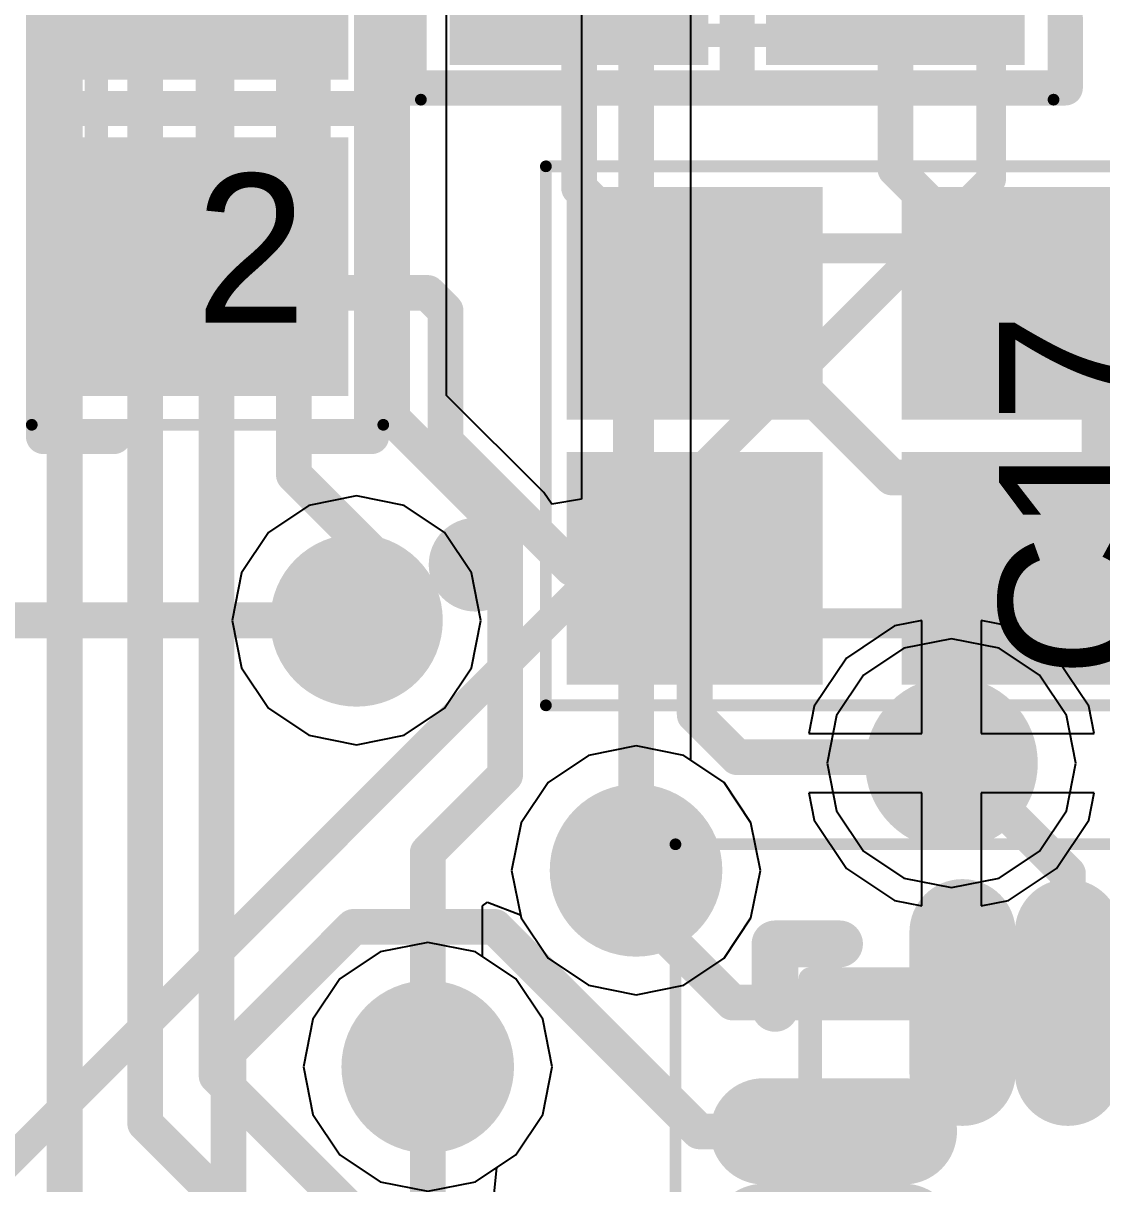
# Model space of a CAD drawing. Header units: millimetres. Extents: x 4 to 93, y 20 to 126.
# Drawn here: x 32.868 to 37.471, y 38.845 to 43.798 of the extents above; entities that cross this region are included whole.
import ezdxf

# ---------------------------------------------------------------- set-up
doc = ezdxf.new("R2010")
doc.units = ezdxf.units.MM
for name, color, linetype in [('BottomLayer', 5, 'Continuous'), ('BottomOverlay', 54, 'Continuous'), ('KeepOutLayer', 6, 'Continuous'), ('Mechanical1', 6, 'Continuous'), ('Mechanical13', 56, 'Continuous'), ('Mechanical15', 56, 'Continuous'), ('MidLayer1', 16, 'Continuous'), ('MidLayer2', 76, 'Continuous'), ('MultiLayer', 9, 'Continuous'), ('TopLayer', 1, 'Continuous'), ('TopOverlay', 2, 'Continuous'), ('TopPaste', 8, 'Continuous'), ('TopSolder', 216, 'Continuous'), ('ViaHoleLayer', 16, 'Continuous')]:
    doc.layers.add(name, color=color, linetype=linetype)

# ---------------------------------------------------------------- blocks, each defined once
blk = doc.blocks.new('B____________B_6')
at = {"layer": 'BottomOverlay', "const_width": 0.127}
for points in [[(8.0645, -2.2645), (12.7, -6.9)], [(12.7, -6.9), (16.129, -6.9)]]:
    blk.add_lwpolyline(points, dxfattribs=at)
at = {"layer": 'BottomOverlay', "const_width": 0.0635}
blk.add_lwpolyline([(12.6683, -6.9, 1), (12.7317, -6.9, 1)], format="xyb", close=True, dxfattribs=at)
blk.add_lwpolyline([(12.6683, -6.9, 1), (12.7317, -6.9, 1)], format="xyb", close=True, dxfattribs=at)
blk = doc.blocks.new('____24')
at = {"layer": 'Mechanical13', "const_width": 0.1}
for points in [[(-2, -2), (-2, 2)], [(2, -2), (-2, -2)]]:
    blk.add_lwpolyline(points, dxfattribs=at)
at = {"layer": 'Mechanical13', "const_width": 0.05}
blk.add_lwpolyline([(-2.025, -2, 1), (-1.975, -2, 1)], format="xyb", close=True, dxfattribs=at)
blk.add_lwpolyline([(-2.025, -2, 1), (-1.975, -2, 1)], format="xyb", close=True, dxfattribs=at)
at = {"layer": 'Mechanical15', "const_width": 0.05}
for points in [[(-2.575, -2.575), (-2.575, 2.575)], [(2.575, -2.575), (-2.575, -2.575)]]:
    blk.add_lwpolyline(points, dxfattribs=at)
at = {"layer": 'Mechanical15', "const_width": 0.025}
blk.add_lwpolyline([(-2.5875, -2.575, 1), (-2.5625, -2.575, 1)], format="xyb", close=True, dxfattribs=at)
blk.add_lwpolyline([(-2.5875, -2.575, 1), (-2.5625, -2.575, 1)], format="xyb", close=True, dxfattribs=at)
at = {"layer": 'TopLayer', "const_width": 0.25}
for points in [[(-2.2, -0.9), (-1.6, -0.9)], [(-2.2, -1.35), (-1.6, -1.35)], [(-1.35, -1.6), (-1.35, -2.2)]]:
    blk.add_lwpolyline(points, dxfattribs=at)
at = {"layer": 'TopLayer', "const_width": 0.125}
for points in [[(-2.2625, -0.9, 1), (-2.1375, -0.9, 1)], [(-1.6625, -0.9, 1), (-1.5375, -0.9, 1)], [(-2.2625, -1.35, 1), (-2.1375, -1.35, 1)], [(-1.6625, -1.35, 1), (-1.5375, -1.35, 1)], [(-1.4125, -1.6, 1), (-1.2875, -1.6, 1)], [(-1.4125, -2.2, 1), (-1.2875, -2.2, 1)]]:
    blk.add_lwpolyline(points, format="xyb", close=True, dxfattribs=at)
at = {"layer": 'TopOverlay', "const_width": 0.2}
for points in [[(-2.15, -2.15), (-2.15, -1.875)], [(-1.875, -2.15), (-2.15, -2.15)]]:
    blk.add_lwpolyline(points, dxfattribs=at)
at = {"layer": 'TopOverlay', "const_width": 0.1}
for points in [[(-2.2, -1.875, 1), (-2.1, -1.875, 1)], [(-2.2, -2.15, 1), (-2.1, -2.15, 1)], [(-2.2, -2.15, 1), (-2.1, -2.15, 1)], [(-1.925, -2.15, 1), (-1.825, -2.15, 1)]]:
    blk.add_lwpolyline(points, format="xyb", close=True, dxfattribs=at)
at = {"layer": 'TopPaste', "const_width": 0.25}
for points in [[(-2.2, -0.9), (-1.6, -0.9)], [(-2.2, -1.35), (-1.6, -1.35)], [(-1.35, -1.6), (-1.35, -2.2)]]:
    blk.add_lwpolyline(points, dxfattribs=at)
at = {"layer": 'TopPaste', "const_width": 0.125}
for points in [[(-2.2625, -0.9, 1), (-2.1375, -0.9, 1)], [(-1.6625, -0.9, 1), (-1.5375, -0.9, 1)], [(-2.2625, -1.35, 1), (-2.1375, -1.35, 1)], [(-1.6625, -1.35, 1), (-1.5375, -1.35, 1)], [(-1.4125, -1.6, 1), (-1.2875, -1.6, 1)], [(-1.4125, -2.2, 1), (-1.2875, -2.2, 1)]]:
    blk.add_lwpolyline(points, format="xyb", close=True, dxfattribs=at)
at = {"layer": 'TopSolder', "const_width": 0.4532}
for points in [[(-2.2, -0.9), (-1.6, -0.9)], [(-2.2, -1.35), (-1.6, -1.35)], [(-1.35, -1.6), (-1.35, -2.2)], [(-0.9, -1.6), (-0.9, -2.2)]]:
    blk.add_lwpolyline(points, dxfattribs=at)
at = {"layer": 'TopSolder', "const_width": 0.2266}
for points in [[(-2.3133, -0.9, 1), (-2.0867, -0.9, 1)], [(-1.7133, -0.9, 1), (-1.4867, -0.9, 1)], [(-2.3133, -1.35, 1), (-2.0867, -1.35, 1)], [(-1.7133, -1.35, 1), (-1.4867, -1.35, 1)], [(-1.4633, -1.6, 1), (-1.2367, -1.6, 1)], [(-1.0133, -1.6, 1), (-0.7867, -1.6, 1)], [(-1.4633, -2.2, 1), (-1.2367, -2.2, 1)], [(-1.0133, -2.2, 1), (-0.7867, -2.2, 1)]]:
    blk.add_lwpolyline(points, format="xyb", close=True, dxfattribs=at)
blk = doc.blocks.new('OSCCC200X160X50_37')
at = {"layer": 'Mechanical1'}
for points, const_width in [([(-1.35, -1.15), (-1.35, 1.15)], 0.05), ([(-1.35, 1.15), (1.35, 1.15)], 0.05), ([(1.35, -1.15), (1.35, 1.15)], 0.05), ([(-1, -0.8), (-1, 0.8)], 0.127), ([(-1, 0.8), (1, 0.8)], 0.127), ([(1, -0.8), (1, 0.8)], 0.127), ([(-1, -0.8), (1, -0.8)], 0.127), ([(-1.35, -1.15), (1.35, -1.15)], 0.05)]:
    blk.add_lwpolyline(points, dxfattribs=dict(at, const_width=const_width))
for points, const_width in [([(-1.3625, 1.15, 1), (-1.3375, 1.15, 1)], 0.025), ([(-1.3625, 1.15, 1), (-1.3375, 1.15, 1)], 0.025), ([(1.3375, 1.15, 1), (1.3625, 1.15, 1)], 0.025), ([(1.3375, 1.15, 1), (1.3625, 1.15, 1)], 0.025), ([(-1.0318, 0.8, 1), (-0.9683, 0.8, 1)], 0.0635), ([(-1.0318, 0.8, 1), (-0.9683, 0.8, 1)], 0.0635), ([(0.9683, 0.8, 1), (1.0318, 0.8, 1)], 0.0635), ([(0.9683, 0.8, 1), (1.0318, 0.8, 1)], 0.0635), ([(-0.55, -0.45, 1), (-0.75, -0.45, 1)], 0.2), ([(-0.8, -0.45, 1), (-0.7, -0.45, 1)], 0.1), ([(-0.6, -0.45, 1), (-0.5, -0.45, 1)], 0.1), ([(-1.0318, -0.8, 1), (-0.9683, -0.8, 1)], 0.0635), ([(-1.0318, -0.8, 1), (-0.9683, -0.8, 1)], 0.0635), ([(0.9683, -0.8, 1), (1.0318, -0.8, 1)], 0.0635), ([(0.9683, -0.8, 1), (1.0318, -0.8, 1)], 0.0635), ([(-1.3625, -1.15, 1), (-1.3375, -1.15, 1)], 0.025), ([(-1.3625, -1.15, 1), (-1.3375, -1.15, 1)], 0.025), ([(1.3375, -1.15, 1), (1.3625, -1.15, 1)], 0.025), ([(1.3375, -1.15, 1), (1.3625, -1.15, 1)], 0.025)]:
    blk.add_lwpolyline(points, format="xyb", close=True, dxfattribs=dict(at, const_width=const_width))
at = {"layer": 'TopLayer'}
for points in [[(-0.27, 0.17), (-0.27, 0.96), (-1.16, 0.17), (-1.16, 0.96)], [(1.16, 0.17), (1.16, 0.96), (0.27, 0.17), (0.27, 0.96)], [(-0.27, -0.96), (-0.27, -0.17), (-1.16, -0.96), (-1.16, -0.17)], [(1.16, -0.96), (1.16, -0.17), (0.27, -0.96), (0.27, -0.17)]]:
    blk.add_solid(points, dxfattribs=at)
at = {"layer": 'TopOverlay', "const_width": 0.127}
for points in [[(-0.1, 0.8), (0.1, 0.8)], [(-0.1, -0.8), (0.1, -0.8)]]:
    blk.add_lwpolyline(points, dxfattribs=at)
at = {"layer": 'TopOverlay'}
for points, const_width in [([(-0.1317, 0.8, 1), (-0.0682, 0.8, 1)], 0.0635), ([(0.0682, 0.8, 1), (0.1317, 0.8, 1)], 0.0635), ([(-1.55, -0.55, 1), (-1.75, -0.55, 1)], 0.2), ([(-1.8, -0.55, 1), (-1.7, -0.55, 1)], 0.1), ([(-1.6, -0.55, 1), (-1.5, -0.55, 1)], 0.1), ([(-0.1317, -0.8, 1), (-0.0682, -0.8, 1)], 0.0635), ([(0.0682, -0.8, 1), (0.1317, -0.8, 1)], 0.0635)]:
    blk.add_lwpolyline(points, format="xyb", close=True, dxfattribs=dict(at, const_width=const_width))
at = {"layer": 'TopPaste'}
for points in [[(-0.27, 0.17), (-0.27, 0.96), (-1.16, 0.17), (-1.16, 0.96)], [(1.16, 0.17), (1.16, 0.96), (0.27, 0.17), (0.27, 0.96)], [(-0.27, -0.96), (-0.27, -0.17), (-1.16, -0.96), (-1.16, -0.17)], [(1.16, -0.96), (1.16, -0.17), (0.27, -0.96), (0.27, -0.17)]]:
    blk.add_solid(points, dxfattribs=at)
at = {"layer": 'TopSolder'}
for points in [[(-0.1684, 0.0684), (-0.1684, 1.0616), (-1.2616, 0.0684), (-1.2616, 1.0616)], [(1.2616, 0.0684), (1.2616, 1.0616), (0.1684, 0.0684), (0.1684, 1.0616)], [(-0.1684, -1.0616), (-0.1684, -0.0684), (-1.2616, -1.0616), (-1.2616, -0.0684)], [(1.2616, -1.0616), (1.2616, -0.0684), (0.1684, -1.0616), (0.1684, -0.0684)]]:
    blk.add_solid(points, dxfattribs=at)
blk = doc.blocks.new('CAP_0603_1608_38')
at = {"layer": 'Mechanical13', "const_width": 0.1}
for points in [[(-0.875, 0.475), (0.875, 0.475)], [(-0.875, -0.475), (-0.875, 0.475)], [(0.875, -0.475), (0.875, 0.475)], [(-0.875, -0.475), (0.875, -0.475)]]:
    blk.add_lwpolyline(points, dxfattribs=at)
at = {"layer": 'Mechanical13', "const_width": 0.05}
for points in [[(-0.9, 0.475, 1), (-0.85, 0.475, 1)], [(-0.9, 0.475, 1), (-0.85, 0.475, 1)], [(0.85, 0.475, 1), (0.9, 0.475, 1)], [(0.85, 0.475, 1), (0.9, 0.475, 1)], [(-0.9, -0.475, 1), (-0.85, -0.475, 1)], [(-0.9, -0.475, 1), (-0.85, -0.475, 1)], [(0.85, -0.475, 1), (0.9, -0.475, 1)], [(0.85, -0.475, 1), (0.9, -0.475, 1)]]:
    blk.add_lwpolyline(points, format="xyb", close=True, dxfattribs=at)
at = {"layer": 'Mechanical15'}
for points, const_width in [([(-1.35, 0.75), (1.35, 0.75)], 0.05), ([(-1.35, -0.75), (-1.35, 0.75)], 0.05), ([(1.35, -0.75), (1.35, 0.75)], 0.05), ([(0, -0.475), (0, 0.475)], 0.1), ([(-0.475, 0), (0.475, 0)], 0.1), ([(-1.35, -0.75), (1.35, -0.75)], 0.05)]:
    blk.add_lwpolyline(points, dxfattribs=dict(at, const_width=const_width))
for points, const_width in [([(-1.3625, 0.75, 1), (-1.3375, 0.75, 1)], 0.025), ([(-1.3625, 0.75, 1), (-1.3375, 0.75, 1)], 0.025), ([(1.3375, 0.75, 1), (1.3625, 0.75, 1)], 0.025), ([(1.3375, 0.75, 1), (1.3625, 0.75, 1)], 0.025), ([(-0.025, 0.475, 1), (0.025, 0.475, 1)], 0.05), ([(-0.5, 0, 1), (-0.45, 0, 1)], 0.05), ([(0.45, 0, 1), (0.5, 0, 1)], 0.05), ([(-0.025, -0.475, 1), (0.025, -0.475, 1)], 0.05), ([(-1.3625, -0.75, 1), (-1.3375, -0.75, 1)], 0.025), ([(-1.3625, -0.75, 1), (-1.3375, -0.75, 1)], 0.025), ([(1.3375, -0.75, 1), (1.3625, -0.75, 1)], 0.025), ([(1.3375, -0.75, 1), (1.3625, -0.75, 1)], 0.025)]:
    blk.add_lwpolyline(points, format="xyb", close=True, dxfattribs=dict(at, const_width=const_width))
at = {"layer": 'TopLayer'}
for points in [[(-0.225, -0.5), (-0.225, 0.5), (-1.125, -0.5), (-1.125, 0.5)], [(1.125, -0.5), (1.125, 0.5), (0.225, -0.5), (0.225, 0.5)]]:
    blk.add_solid(points, dxfattribs=at)
at = {"layer": 'TopOverlay', "const_width": 0.15}
for points in [[(-1.4, 0.4), (-1.4, 0.7)], [(-1.4, 0.7), (1.4, 0.7)], [(0, -0.7), (0, 0.7)], [(1.4, 0.4), (1.4, 0.7)], [(-1.4, -0.7), (-1.4, -0.4)], [(1.4, -0.7), (1.4, -0.4)], [(-1.4, -0.7), (1.4, -0.7)]]:
    blk.add_lwpolyline(points, dxfattribs=at)
at = {"layer": 'TopOverlay', "const_width": 0.075}
for points in [[(-1.4375, 0.7, 1), (-1.3625, 0.7, 1)], [(-1.4375, 0.7, 1), (-1.3625, 0.7, 1)], [(-0.0375, 0.7, 1), (0.0375, 0.7, 1)], [(1.3625, 0.7, 1), (1.4375, 0.7, 1)], [(1.3625, 0.7, 1), (1.4375, 0.7, 1)], [(-1.4375, 0.4, 1), (-1.3625, 0.4, 1)], [(1.3625, 0.4, 1), (1.4375, 0.4, 1)], [(-1.4375, -0.4, 1), (-1.3625, -0.4, 1)], [(1.3625, -0.4, 1), (1.4375, -0.4, 1)], [(-1.4375, -0.7, 1), (-1.3625, -0.7, 1)], [(-1.4375, -0.7, 1), (-1.3625, -0.7, 1)], [(-0.0375, -0.7, 1), (0.0375, -0.7, 1)], [(1.3625, -0.7, 1), (1.4375, -0.7, 1)], [(1.3625, -0.7, 1), (1.4375, -0.7, 1)]]:
    blk.add_lwpolyline(points, format="xyb", close=True, dxfattribs=at)
at = {"layer": 'TopPaste'}
for points in [[(-0.225, -0.5), (-0.225, 0.5), (-1.125, -0.5), (-1.125, 0.5)], [(1.125, -0.5), (1.125, 0.5), (0.225, -0.5), (0.225, 0.5)]]:
    blk.add_solid(points, dxfattribs=at)
at = {"layer": 'TopSolder'}
for points in [[(-0.1234, -0.6016), (-0.1234, 0.6016), (-1.2266, -0.6016), (-1.2266, 0.6016)], [(1.2266, -0.6016), (1.2266, 0.6016), (0.1234, -0.6016), (0.1234, 0.6016)]]:
    blk.add_solid(points, dxfattribs=at)
blk = doc.blocks.new('CAP_0603_1608_39')
at = {"layer": 'Mechanical13', "const_width": 0.1}
for points in [[(0.875, 0.475), (-0.875, 0.475)], [(-0.875, -0.475), (-0.875, 0.475)], [(0.875, -0.475), (0.875, 0.475)], [(0.875, -0.475), (-0.875, -0.475)]]:
    blk.add_lwpolyline(points, dxfattribs=at)
at = {"layer": 'Mechanical13', "const_width": 0.05}
for points in [[(-0.9, 0.475, 1), (-0.85, 0.475, 1)], [(-0.9, 0.475, 1), (-0.85, 0.475, 1)], [(0.85, 0.475, 1), (0.9, 0.475, 1)], [(0.85, 0.475, 1), (0.9, 0.475, 1)], [(-0.9, -0.475, 1), (-0.85, -0.475, 1)], [(-0.9, -0.475, 1), (-0.85, -0.475, 1)], [(0.85, -0.475, 1), (0.9, -0.475, 1)], [(0.85, -0.475, 1), (0.9, -0.475, 1)]]:
    blk.add_lwpolyline(points, format="xyb", close=True, dxfattribs=at)
at = {"layer": 'Mechanical15'}
for points, const_width in [([(1.35, 0.75), (-1.35, 0.75)], 0.05), ([(-1.35, -0.75), (-1.35, 0.75)], 0.05), ([(1.35, -0.75), (1.35, 0.75)], 0.05), ([(0, -0.475), (0, 0.475)], 0.1), ([(0.475, 0), (-0.475, 0)], 0.1), ([(1.35, -0.75), (-1.35, -0.75)], 0.05)]:
    blk.add_lwpolyline(points, dxfattribs=dict(at, const_width=const_width))
for points, const_width in [([(-1.3625, 0.75, 1), (-1.3375, 0.75, 1)], 0.025), ([(-1.3625, 0.75, 1), (-1.3375, 0.75, 1)], 0.025), ([(1.3375, 0.75, 1), (1.3625, 0.75, 1)], 0.025), ([(1.3375, 0.75, 1), (1.3625, 0.75, 1)], 0.025), ([(-0.025, 0.475, 1), (0.025, 0.475, 1)], 0.05), ([(-0.5, 0, 1), (-0.45, 0, 1)], 0.05), ([(0.45, 0, 1), (0.5, 0, 1)], 0.05), ([(-0.025, -0.475, 1), (0.025, -0.475, 1)], 0.05), ([(-1.3625, -0.75, 1), (-1.3375, -0.75, 1)], 0.025), ([(-1.3625, -0.75, 1), (-1.3375, -0.75, 1)], 0.025), ([(1.3375, -0.75, 1), (1.3625, -0.75, 1)], 0.025), ([(1.3375, -0.75, 1), (1.3625, -0.75, 1)], 0.025)]:
    blk.add_lwpolyline(points, format="xyb", close=True, dxfattribs=dict(at, const_width=const_width))
at = {"layer": 'TopLayer'}
for points in [[(-0.225, -0.5), (-0.225, 0.5), (-1.125, -0.5), (-1.125, 0.5)], [(1.125, -0.5), (1.125, 0.5), (0.225, -0.5), (0.225, 0.5)]]:
    blk.add_solid(points, dxfattribs=at)
at = {"layer": 'TopOverlay', "const_width": 0.15}
for points in [[(-1.4, 0.4), (-1.4, 0.7)], [(1.4, 0.7), (-1.4, 0.7)], [(0, -0.7), (0, 0.7)], [(1.4, 0.4), (1.4, 0.7)], [(-1.4, -0.7), (-1.4, -0.4)], [(1.4, -0.7), (1.4, -0.4)], [(1.4, -0.7), (-1.4, -0.7)]]:
    blk.add_lwpolyline(points, dxfattribs=at)
at = {"layer": 'TopOverlay', "const_width": 0.075}
for points in [[(-1.4375, 0.7, 1), (-1.3625, 0.7, 1)], [(-1.4375, 0.7, 1), (-1.3625, 0.7, 1)], [(-0.0375, 0.7, 1), (0.0375, 0.7, 1)], [(1.3625, 0.7, 1), (1.4375, 0.7, 1)], [(1.3625, 0.7, 1), (1.4375, 0.7, 1)], [(-1.4375, 0.4, 1), (-1.3625, 0.4, 1)], [(1.3625, 0.4, 1), (1.4375, 0.4, 1)], [(-1.4375, -0.4, 1), (-1.3625, -0.4, 1)], [(1.3625, -0.4, 1), (1.4375, -0.4, 1)], [(-1.4375, -0.7, 1), (-1.3625, -0.7, 1)], [(-1.4375, -0.7, 1), (-1.3625, -0.7, 1)], [(-0.0375, -0.7, 1), (0.0375, -0.7, 1)], [(1.3625, -0.7, 1), (1.4375, -0.7, 1)], [(1.3625, -0.7, 1), (1.4375, -0.7, 1)]]:
    blk.add_lwpolyline(points, format="xyb", close=True, dxfattribs=at)
at = {"layer": 'TopPaste'}
for points in [[(-0.225, -0.5), (-0.225, 0.5), (-1.125, -0.5), (-1.125, 0.5)], [(1.125, -0.5), (1.125, 0.5), (0.225, -0.5), (0.225, 0.5)]]:
    blk.add_solid(points, dxfattribs=at)
at = {"layer": 'TopSolder'}
for points in [[(-0.1234, -0.6016), (-0.1234, 0.6016), (-1.2266, -0.6016), (-1.2266, 0.6016)], [(1.2266, -0.6016), (1.2266, 0.6016), (0.1234, -0.6016), (0.1234, 0.6016)]]:
    blk.add_solid(points, dxfattribs=at)

msp = doc.modelspace()

# ---------------------------------------------------------------- linework, layer by layer
at = {"layer": 'BottomLayer'}
for p, q in [((35.7169, 40.6533), (35.7169, 44.9834)), ((34.6755, 42.2097), (34.6755, 44.909)), ((35.2507, 44.8819), (35.2507, 41.7663)), ((35.0898, 41.7954), (34.6755, 42.2097)), ((35.1237, 41.7447), (35.0898, 41.7954)), ((35.2507, 41.7663), (35.1237, 41.7447)), ((36.5872, 41.2262), (36.3813, 41.0887)), ((36.703, 41.2492), (36.5872, 41.2262)), ((36.703, 40.767), (36.703, 41.2492)), ((37.0728, 41.2262), (36.957, 41.2492)), ((36.957, 41.2492), (36.957, 40.767)), ((37.2787, 41.0887), (37.0728, 41.2262)), ((36.3813, 41.0887), (36.2438, 40.8828)), ((37.4162, 40.8828), (37.2787, 41.0887)), ((36.2438, 40.8828), (36.2208, 40.767)), ((37.4392, 40.767), (37.4162, 40.8828)), ((36.2208, 40.767), (36.703, 40.767)), ((36.957, 40.767), (37.4392, 40.767)), ((35.8592, 40.5582), (35.7169, 40.6533)), ((35.9743, 40.386), (35.8592, 40.5582)), ((36.703, 40.513), (36.2208, 40.513)), ((36.2208, 40.513), (36.2438, 40.3972)), ((36.703, 40.0308), (36.703, 40.513)), ((37.4392, 40.513), (36.957, 40.513)), ((36.957, 40.513), (36.957, 40.0308)), ((37.4162, 40.3972), (37.4392, 40.513)), ((36.0147, 40.1828), (35.9743, 40.386)), ((36.2438, 40.3972), (36.3813, 40.1913)), ((37.2787, 40.1913), (37.4162, 40.3972)), ((35.9743, 39.9796), (36.0147, 40.1828)), ((36.3813, 40.1913), (36.5872, 40.0538)), ((37.0728, 40.0538), (37.2787, 40.1913)), ((34.8279, 40.0312), (34.8503, 40.0476)), ((34.8279, 39.8151), (34.8279, 40.0312)), ((34.8503, 40.0476), (34.9907, 39.9927)), ((36.5872, 40.0538), (36.703, 40.0308)), ((36.957, 40.0308), (37.0728, 40.0538)), ((34.9907, 39.9927), (34.9933, 39.9796)), ((34.9933, 39.9796), (35.1084, 39.8074)), ((35.8592, 39.8074), (35.9743, 39.9796)), ((34.9702, 39.72), (34.8279, 39.8151)), ((35.1084, 39.8074), (35.2806, 39.6923)), ((35.687, 39.6923), (35.8592, 39.8074)), ((35.0853, 39.5478), (34.9702, 39.72)), ((35.2806, 39.6923), (35.4838, 39.6519)), ((35.4838, 39.6519), (35.687, 39.6923)), ((35.1257, 39.3446), (35.0853, 39.5478)), ((35.0853, 39.1414), (35.1257, 39.3446)), ((34.9702, 38.9692), (35.0853, 39.1414)), ((34.8892, 38.915), (34.9702, 38.9692)), ((34.8767, 38.7887), (34.8892, 38.915))]:
    msp.add_line(p, q, dxfattribs=at)
at = {"layer": 'BottomLayer', "const_width": 0.1524}
for points in [[(33.0454, 38.6021), (33.0454, 50.6222)], [(33.389, 39.1026), (33.389, 50.153)], [(33.6938, 39.3058), (33.6938, 50.0268)], [(34.0233, 41.8712), (34.0233, 48.1203)], [(34.4424, 42.1132), (34.4424, 45.1807)], [(35.4838, 40.1828), (35.4838, 44.9834)], [(34.4424, 42.1132), (34.925, 41.6306)], [(34.0233, 41.8712), (34.4678, 41.4267)], [(34.925, 40.5892), (34.925, 41.6306)], [(34.2907, 41.2496), (34.4678, 41.4267)], [(34.5948, 40.259), (34.925, 40.5892)], [(34.5948, 39.3446), (34.5948, 40.259)], [(33.6938, 39.3058), (34.2519, 38.7477)], [(33.389, 39.1026), (34.3408, 38.1508)]]:
    msp.add_lwpolyline(points, dxfattribs=at)
at = {"layer": 'BottomLayer'}
for points, const_width in [([(34.4043, 42.1132, 1), (34.4805, 42.1132, 1)], 0.0762), ([(34.4043, 42.1132, 1), (34.4805, 42.1132, 1)], 0.0762), ([(33.9852, 41.8712, 1), (34.0614, 41.8712, 1)], 0.0762), ([(33.9852, 41.8712, 1), (34.0614, 41.8712, 1)], 0.0762), ([(34.8869, 41.6306, 1), (34.9631, 41.6306, 1)], 0.0762), ([(34.8869, 41.6306, 1), (34.9631, 41.6306, 1)], 0.0762), ([(34.1066, 41.2496, 1), (34.4749, 41.2496, 1)], 0.3683), ([(34.4297, 41.4267, 1), (34.5059, 41.4267, 1)], 0.0762), ([(34.4297, 41.4267, 1), (34.5059, 41.4267, 1)], 0.0762), ([(34.2526, 41.2496, 1), (34.3288, 41.2496, 1)], 0.0762), ([(36.6459, 40.64, 1), (37.0142, 40.64, 1)], 0.3683), ([(34.8869, 40.5892, 1), (34.9631, 40.5892, 1)], 0.0762), ([(34.8869, 40.5892, 1), (34.9631, 40.5892, 1)], 0.0762), ([(35.2996, 40.1828, 1), (35.6679, 40.1828, 1)], 0.3683), ([(34.5567, 40.259, 1), (34.6329, 40.259, 1)], 0.0762), ([(34.5567, 40.259, 1), (34.6329, 40.259, 1)], 0.0762), ([(35.4457, 40.1828, 1), (35.5219, 40.1828, 1)], 0.0762), ([(34.4106, 39.3446, 1), (34.7789, 39.3446, 1)], 0.3683), ([(34.5567, 39.3446, 1), (34.6329, 39.3446, 1)], 0.0762), ([(33.6557, 39.3058, 1), (33.7319, 39.3058, 1)], 0.0762), ([(33.6557, 39.3058, 1), (33.7319, 39.3058, 1)], 0.0762), ([(33.3509, 39.1026, 1), (33.4271, 39.1026, 1)], 0.0762), ([(33.3509, 39.1026, 1), (33.4271, 39.1026, 1)], 0.0762)]:
    msp.add_lwpolyline(points, format="xyb", close=True, dxfattribs=dict(at, const_width=const_width))
at = {"layer": 'KeepOutLayer', "const_width": 0.254}
msp.add_lwpolyline([(59.4614, 38.5064, 1), (22.8854, 38.5064, 1)], format="xyb", close=True, dxfattribs=at)
at = {"layer": 'MidLayer1'}
for p, q in [((34.2907, 41.7805), (34.0876, 41.7401)), ((34.4939, 41.7401), (34.2907, 41.7805)), ((34.0876, 41.7401), (33.9153, 41.625)), ((34.6662, 41.625), (34.4939, 41.7401)), ((33.9153, 41.625), (33.8003, 41.4528)), ((34.7812, 41.4528), (34.6662, 41.625)), ((33.8003, 41.4528), (33.7598, 41.2496)), ((34.8216, 41.2496), (34.7812, 41.4528)), ((33.7598, 41.2496), (33.8003, 41.0464)), ((34.7812, 41.0464), (34.8216, 41.2496)), ((36.5872, 41.2262), (36.3813, 41.0887)), ((36.703, 41.2492), (36.5872, 41.2262)), ((36.703, 40.767), (36.703, 41.2492)), ((37.0728, 41.2262), (36.957, 41.2492)), ((36.957, 41.2492), (36.957, 40.767)), ((37.2787, 41.0887), (37.0728, 41.2262)), ((36.3813, 41.0887), (36.2438, 40.8828)), ((37.4162, 40.8828), (37.2787, 41.0887)), ((33.8003, 41.0464), (33.9153, 40.8742)), ((34.6662, 40.8742), (34.7812, 41.0464)), ((33.9153, 40.8742), (34.0876, 40.7591)), ((34.4939, 40.7591), (34.6662, 40.8742)), ((36.2438, 40.8828), (36.2208, 40.767)), ((37.4392, 40.767), (37.4162, 40.8828)), ((34.0876, 40.7591), (34.2907, 40.7187)), ((34.2907, 40.7187), (34.4939, 40.7591)), ((36.2208, 40.767), (36.703, 40.767)), ((36.957, 40.767), (37.4392, 40.767)), ((35.4838, 40.7137), (35.2806, 40.6733)), ((35.687, 40.6733), (35.4838, 40.7137)), ((35.2806, 40.6733), (35.1084, 40.5582)), ((35.8592, 40.5582), (35.687, 40.6733)), ((35.1084, 40.5582), (34.9933, 40.386)), ((35.9743, 40.386), (35.8592, 40.5582)), ((36.703, 40.513), (36.2208, 40.513)), ((36.2208, 40.513), (36.2438, 40.3972)), ((36.703, 40.0308), (36.703, 40.513)), ((37.4392, 40.513), (36.957, 40.513)), ((36.957, 40.513), (36.957, 40.0308)), ((37.4162, 40.3972), (37.4392, 40.513)), ((34.9933, 40.386), (34.9529, 40.1828)), ((36.0147, 40.1828), (35.9743, 40.386)), ((36.2438, 40.3972), (36.3813, 40.1913)), ((37.2787, 40.1913), (37.4162, 40.3972)), ((34.9529, 40.1828), (34.9933, 39.9796)), ((35.9743, 39.9796), (36.0147, 40.1828)), ((36.3813, 40.1913), (36.5872, 40.0538)), ((37.0728, 40.0538), (37.2787, 40.1913)), ((36.5872, 40.0538), (36.703, 40.0308)), ((36.957, 40.0308), (37.0728, 40.0538)), ((34.9933, 39.9796), (35.1084, 39.8074)), ((35.8592, 39.8074), (35.9743, 39.9796)), ((34.5948, 39.8755), (34.3916, 39.8351)), ((34.798, 39.8351), (34.5948, 39.8755)), ((34.3916, 39.8351), (34.2194, 39.72)), ((34.9702, 39.72), (34.798, 39.8351)), ((35.1084, 39.8074), (35.2806, 39.6923)), ((35.687, 39.6923), (35.8592, 39.8074)), ((34.2194, 39.72), (34.1043, 39.5478)), ((35.0853, 39.5478), (34.9702, 39.72)), ((35.2806, 39.6923), (35.4838, 39.6519)), ((35.4838, 39.6519), (35.687, 39.6923)), ((34.1043, 39.5478), (34.0639, 39.3446)), ((35.1257, 39.3446), (35.0853, 39.5478)), ((34.0639, 39.3446), (34.1043, 39.1414)), ((35.0853, 39.1414), (35.1257, 39.3446)), ((34.1043, 39.1414), (34.2194, 38.9692)), ((34.9702, 38.9692), (35.0853, 39.1414)), ((34.2194, 38.9692), (34.3916, 38.8541)), ((34.798, 38.8541), (34.9702, 38.9692)), ((34.3916, 38.8541), (34.5948, 38.8137)), ((34.5948, 38.8137), (34.798, 38.8541))]:
    msp.add_line(p, q, dxfattribs=at)
at = {"layer": 'MidLayer1', "const_width": 0.3683}
for points in [[(34.1066, 41.2496, 1), (34.4749, 41.2496, 1)], [(36.6459, 40.64, 1), (37.0142, 40.64, 1)], [(35.2996, 40.1828, 1), (35.6679, 40.1828, 1)], [(34.4106, 39.3446, 1), (34.7789, 39.3446, 1)]]:
    msp.add_lwpolyline(points, format="xyb", close=True, dxfattribs=at)
at = {"layer": 'MidLayer2'}
for p, q in [((34.2907, 41.7805), (34.0876, 41.7401)), ((34.4939, 41.7401), (34.2907, 41.7805)), ((34.0876, 41.7401), (33.9153, 41.625)), ((34.6662, 41.625), (34.4939, 41.7401)), ((33.9153, 41.625), (33.8003, 41.4528)), ((34.7812, 41.4528), (34.6662, 41.625)), ((33.8003, 41.4528), (33.7598, 41.2496)), ((34.8216, 41.2496), (34.7812, 41.4528)), ((33.7598, 41.2496), (33.8003, 41.0464)), ((34.7812, 41.0464), (34.8216, 41.2496)), ((36.83, 41.1709), (36.6268, 41.1305)), ((37.0332, 41.1305), (36.83, 41.1709)), ((36.6268, 41.1305), (36.4546, 41.0154)), ((37.2054, 41.0154), (37.0332, 41.1305)), ((33.8003, 41.0464), (33.9153, 40.8742)), ((34.6662, 40.8742), (34.7812, 41.0464)), ((36.4546, 41.0154), (36.3395, 40.8432)), ((37.3205, 40.8432), (37.2054, 41.0154)), ((33.9153, 40.8742), (34.0876, 40.7591)), ((34.4939, 40.7591), (34.6662, 40.8742)), ((36.3395, 40.8432), (36.2991, 40.64)), ((37.3609, 40.64), (37.3205, 40.8432)), ((34.0876, 40.7591), (34.2907, 40.7187)), ((34.2907, 40.7187), (34.4939, 40.7591)), ((35.4838, 40.7137), (35.2806, 40.6733)), ((35.687, 40.6733), (35.4838, 40.7137)), ((35.2806, 40.6733), (35.1084, 40.5582)), ((35.8592, 40.5582), (35.687, 40.6733)), ((36.2991, 40.64), (36.3395, 40.4368)), ((37.3205, 40.4368), (37.3609, 40.64)), ((35.1084, 40.5582), (34.9933, 40.386)), ((35.9743, 40.386), (35.8592, 40.5582)), ((36.3395, 40.4368), (36.4546, 40.2646)), ((37.2054, 40.2646), (37.3205, 40.4368)), ((34.9933, 40.386), (34.9529, 40.1828)), ((36.0147, 40.1828), (35.9743, 40.386)), ((36.4546, 40.2646), (36.6268, 40.1495)), ((37.0332, 40.1495), (37.2054, 40.2646)), ((34.9529, 40.1828), (34.9933, 39.9796)), ((35.9743, 39.9796), (36.0147, 40.1828)), ((36.6268, 40.1495), (36.83, 40.1091)), ((36.83, 40.1091), (37.0332, 40.1495)), ((34.9933, 39.9796), (35.1084, 39.8074)), ((35.8592, 39.8074), (35.9743, 39.9796)), ((34.5948, 39.8755), (34.3916, 39.8351)), ((34.798, 39.8351), (34.5948, 39.8755)), ((34.3916, 39.8351), (34.2194, 39.72)), ((34.9702, 39.72), (34.798, 39.8351)), ((35.1084, 39.8074), (35.2806, 39.6923)), ((35.687, 39.6923), (35.8592, 39.8074)), ((34.2194, 39.72), (34.1043, 39.5478)), ((35.0853, 39.5478), (34.9702, 39.72)), ((35.2806, 39.6923), (35.4838, 39.6519)), ((35.4838, 39.6519), (35.687, 39.6923)), ((34.1043, 39.5478), (34.0639, 39.3446)), ((35.1257, 39.3446), (35.0853, 39.5478)), ((34.0639, 39.3446), (34.1043, 39.1414)), ((35.0853, 39.1414), (35.1257, 39.3446)), ((34.1043, 39.1414), (34.2194, 38.9692)), ((34.9702, 38.9692), (35.0853, 39.1414)), ((34.2194, 38.9692), (34.3916, 38.8541)), ((34.798, 38.8541), (34.9702, 38.9692)), ((34.3916, 38.8541), (34.5948, 38.8137)), ((34.5948, 38.8137), (34.798, 38.8541))]:
    msp.add_line(p, q, dxfattribs=at)
at = {"layer": 'MidLayer2', "const_width": 0.3683}
for points in [[(34.1066, 41.2496, 1), (34.4749, 41.2496, 1)], [(36.6459, 40.64, 1), (37.0142, 40.64, 1)], [(35.2996, 40.1828, 1), (35.6679, 40.1828, 1)], [(34.4106, 39.3446, 1), (34.7789, 39.3446, 1)]]:
    msp.add_lwpolyline(points, format="xyb", close=True, dxfattribs=at)
at = {"layer": 'MultiLayer', "const_width": 0.3683}
for points in [[(34.1066, 41.2496, 1), (34.4749, 41.2496, 1)], [(36.6459, 40.64, 1), (37.0142, 40.64, 1)], [(35.2996, 40.1828, 1), (35.6679, 40.1828, 1)], [(34.4106, 39.3446, 1), (34.7789, 39.3446, 1)]]:
    msp.add_lwpolyline(points, format="xyb", close=True, dxfattribs=at)
at = {"layer": 'TopLayer', "const_width": 0.1524}
for points in [[(35.2406, 43.0954), (35.2406, 44.2214)], [(36.5906, 43.1754), (36.5906, 44.2214)], [(36.5906, 43.1754), (37.164, 42.602)], [(35.2406, 43.0954), (35.734, 42.602)], [(33.655, 42.759), (33.7674, 42.6466)], [(33.7674, 42.6466), (34.5948, 42.6466)], [(34.5948, 42.6466), (34.671, 42.5704)], [(34.671, 42.0116), (34.671, 42.5704)], [(35.734, 42.602), (35.8332, 42.602)], [(35.8332, 42.602), (36.576, 41.8592)], [(37.164, 42.602), (37.3658, 42.602)], [(37.3658, 42.602), (37.9222, 42.0456)], [(34.671, 42.0116), (35.2106, 41.472)], [(36.576, 41.8592), (36.7768, 41.8592)], [(36.7768, 41.8592), (37.164, 41.472)], [(35.2106, 41.472), (35.734, 41.472)], [(35.734, 40.847), (35.734, 41.472)], [(32.2834, 41.2496), (34.2907, 41.2496)], [(35.734, 40.847), (35.9156, 40.6654)], [(35.9156, 40.6654), (36.83, 40.6654)], [(36.83, 40.6654), (37.327, 40.1684)], [(35.4838, 40.132), (35.4838, 40.1828)], [(37.327, 39.619), (37.327, 40.1684)], [(35.433, 40.0812), (35.4838, 40.132)], [(35.433, 40.0812), (35.8952, 39.619)], [(33.7439, 39.4081), (34.2773, 39.9415)], [(34.2773, 39.9415), (34.881, 39.9415)], [(34.881, 39.9415), (35.7535, 39.069)], [(35.8952, 39.619), (36.877, 39.619)], [(33.7439, 37.0459), (33.7439, 39.4081)], [(34.5948, 38.7604), (34.5948, 39.3446)], [(35.7535, 39.069), (36.327, 39.069)]]:
    msp.add_lwpolyline(points, dxfattribs=at)
at = {"layer": 'TopLayer'}
for points, const_width in [([(36.5525, 43.1754, 1), (36.6287, 43.1754, 1)], 0.0762), ([(36.5525, 43.1754, 1), (36.6287, 43.1754, 1)], 0.0762), ([(35.2025, 43.0954, 1), (35.2787, 43.0954, 1)], 0.0762), ([(35.2025, 43.0954, 1), (35.2787, 43.0954, 1)], 0.0762), ([(33.6169, 42.759, 1), (33.6931, 42.759, 1)], 0.0762), ([(33.7293, 42.6466, 1), (33.8055, 42.6466, 1)], 0.0762), ([(33.7293, 42.6466, 1), (33.8055, 42.6466, 1)], 0.0762), ([(34.5567, 42.6466, 1), (34.6329, 42.6466, 1)], 0.0762), ([(34.5567, 42.6466, 1), (34.6329, 42.6466, 1)], 0.0762), ([(34.6329, 42.5704, 1), (34.7091, 42.5704, 1)], 0.0762), ([(34.6329, 42.5704, 1), (34.7091, 42.5704, 1)], 0.0762), ([(35.6959, 42.602, 1), (35.7721, 42.602, 1)], 0.0762), ([(35.6959, 42.602, 1), (35.7721, 42.602, 1)], 0.0762), ([(35.7951, 42.602, 1), (35.8713, 42.602, 1)], 0.0762), ([(35.7951, 42.602, 1), (35.8713, 42.602, 1)], 0.0762), ([(37.1259, 42.602, 1), (37.2021, 42.602, 1)], 0.0762), ([(37.1259, 42.602, 1), (37.2021, 42.602, 1)], 0.0762), ([(37.3277, 42.602, 1), (37.4039, 42.602, 1)], 0.0762), ([(37.3277, 42.602, 1), (37.4039, 42.602, 1)], 0.0762), ([(34.6329, 42.0116, 1), (34.7091, 42.0116, 1)], 0.0762), ([(34.6329, 42.0116, 1), (34.7091, 42.0116, 1)], 0.0762), ([(36.5379, 41.8592, 1), (36.6141, 41.8592, 1)], 0.0762), ([(36.5379, 41.8592, 1), (36.6141, 41.8592, 1)], 0.0762), ([(36.7387, 41.8592, 1), (36.8149, 41.8592, 1)], 0.0762), ([(36.7387, 41.8592, 1), (36.8149, 41.8592, 1)], 0.0762), ([(34.1066, 41.2496, 1), (34.4749, 41.2496, 1)], 0.3683), ([(35.1725, 41.472, 1), (35.2487, 41.472, 1)], 0.0762), ([(35.1725, 41.472, 1), (35.2487, 41.472, 1)], 0.0762), ([(35.6959, 41.472, 1), (35.7721, 41.472, 1)], 0.0762), ([(35.6959, 41.472, 1), (35.7721, 41.472, 1)], 0.0762), ([(37.1259, 41.472, 1), (37.2021, 41.472, 1)], 0.0762), ([(34.2526, 41.2496, 1), (34.3288, 41.2496, 1)], 0.0762), ([(35.6959, 40.847, 1), (35.7721, 40.847, 1)], 0.0762), ([(35.6959, 40.847, 1), (35.7721, 40.847, 1)], 0.0762), ([(35.8775, 40.6654, 1), (35.9537, 40.6654, 1)], 0.0762), ([(35.8775, 40.6654, 1), (35.9537, 40.6654, 1)], 0.0762), ([(36.7919, 40.6654, 1), (36.8681, 40.6654, 1)], 0.0762), ([(36.7919, 40.6654, 1), (36.8681, 40.6654, 1)], 0.0762), ([(35.2996, 40.1828, 1), (35.6679, 40.1828, 1)], 0.3683), ([(35.4457, 40.1828, 1), (35.5219, 40.1828, 1)], 0.0762), ([(37.2889, 40.1684, 1), (37.3651, 40.1684, 1)], 0.0762), ([(37.2889, 40.1684, 1), (37.3651, 40.1684, 1)], 0.0762), ([(35.4457, 40.132, 1), (35.5219, 40.132, 1)], 0.0762), ([(35.4457, 40.132, 1), (35.5219, 40.132, 1)], 0.0762), ([(35.3949, 40.0812, 1), (35.4711, 40.0812, 1)], 0.0762), ([(35.3949, 40.0812, 1), (35.4711, 40.0812, 1)], 0.0762), ([(34.2392, 39.9415, 1), (34.3154, 39.9415, 1)], 0.0762), ([(34.2392, 39.9415, 1), (34.3154, 39.9415, 1)], 0.0762), ([(34.8429, 39.9415, 1), (34.9191, 39.9415, 1)], 0.0762), ([(34.8429, 39.9415, 1), (34.9191, 39.9415, 1)], 0.0762), ([(34.4106, 39.3446, 1), (34.7789, 39.3446, 1)], 0.3683), ([(35.8571, 39.619, 1), (35.9333, 39.619, 1)], 0.0762), ([(35.8571, 39.619, 1), (35.9333, 39.619, 1)], 0.0762), ([(36.8389, 39.619, 1), (36.9151, 39.619, 1)], 0.0762), ([(37.2889, 39.619, 1), (37.3651, 39.619, 1)], 0.0762), ([(33.7058, 39.4081, 1), (33.782, 39.4081, 1)], 0.0762), ([(33.7058, 39.4081, 1), (33.782, 39.4081, 1)], 0.0762), ([(34.5567, 39.3446, 1), (34.6329, 39.3446, 1)], 0.0762), ([(35.7154, 39.069, 1), (35.7916, 39.069, 1)], 0.0762), ([(35.7154, 39.069, 1), (35.7916, 39.069, 1)], 0.0762), ([(36.2889, 39.069, 1), (36.3651, 39.069, 1)], 0.0762)]:
    msp.add_lwpolyline(points, format="xyb", close=True, dxfattribs=dict(at, const_width=const_width))
at = {"layer": 'ViaHoleLayer', "const_width": 0.15}
for points in [[(34.2158, 41.2496, 1), (34.3657, 41.2496, 1)], [(36.755, 40.64, 1), (36.905, 40.64, 1)], [(35.4088, 40.1828, 1), (35.5588, 40.1828, 1)], [(34.5198, 39.3446, 1), (34.6698, 39.3446, 1)]]:
    msp.add_lwpolyline(points, format="xyb", close=True, dxfattribs=at)

# ---------------------------------------------------------------- block references
for name, p, rotation in [('B____________B_6', (30.099, 30.431), 90), ('CAP_0603_1608_38', (35.9156, 44.2214), 360), ('CAP_0603_1608_39', (33.655, 43.434), 270), ('OSCCC200X160X50_37', (36.449, 42.037), 360), ('____24', (38.227, 37.719), 270)]:
    msp.add_blockref(name, p, dxfattribs=dict(rotation=rotation))

# ---------------------------------------------------------------- texts
at = {"layer": 'TopOverlay'}
msp.add_text('2', height=0.635, dxfattribs=at).set_placement((33.6042, 42.5196))
msp.add_text('C17', height=0.635, rotation=90, dxfattribs=at).set_placement((37.6682, 41.005))

doc.saveas('drawing.dxf')
